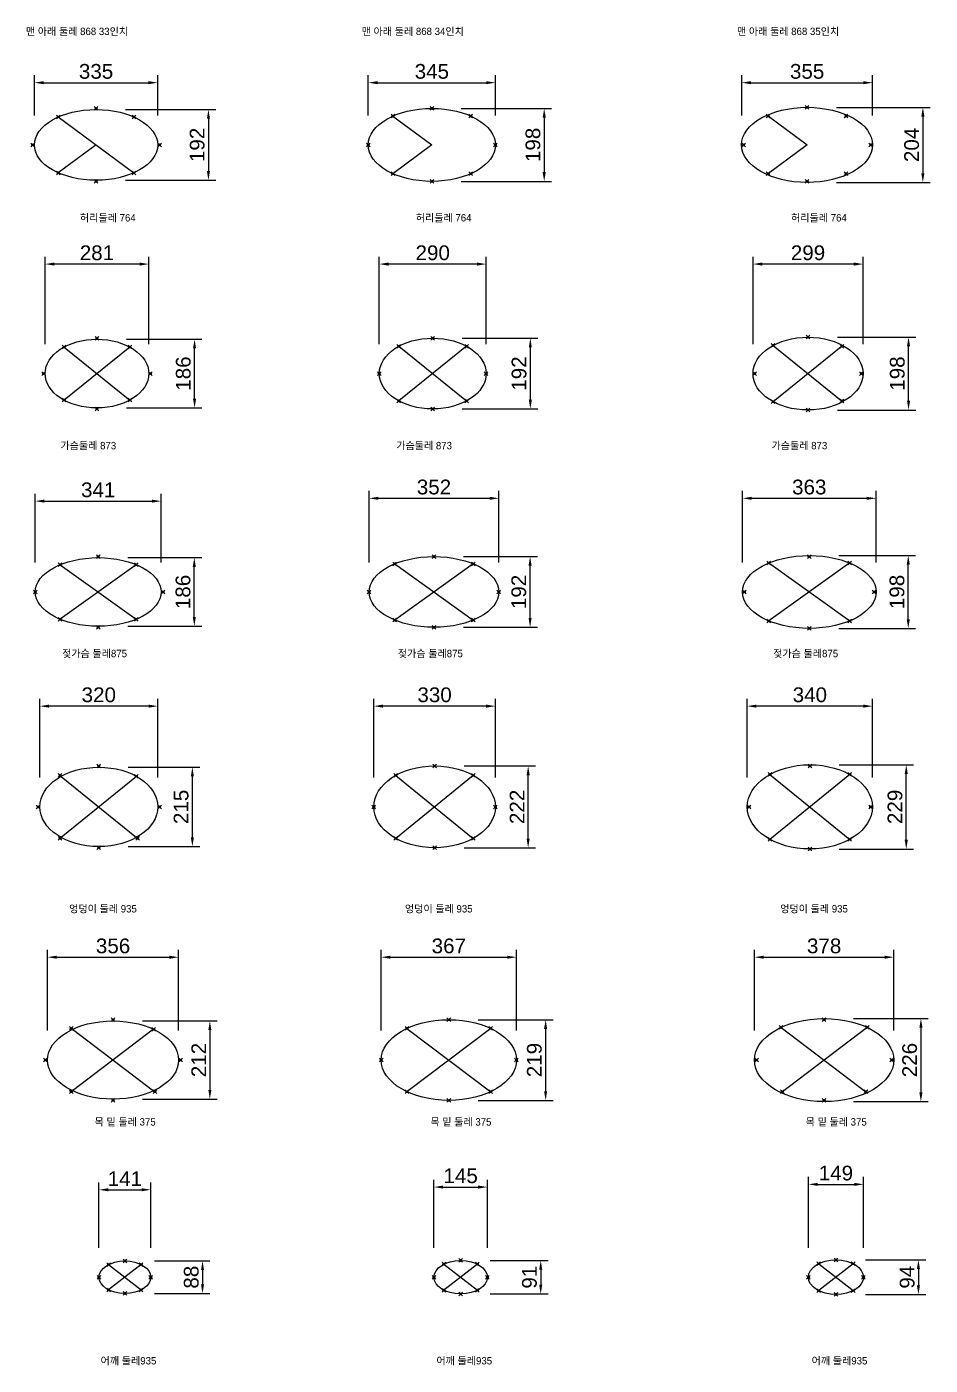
# Model space of a CAD drawing. Header units: millimetres. Extents: x -281 to 18273, y 674 to 20387.
# Drawn here: x 747 to 3200, y 10551 to 14185 of the extents above; entities that cross this region are included whole.
import ezdxf

# ---------------------------------------------------------------- set-up
doc = ezdxf.new("R2010")
doc.units = ezdxf.units.MM
doc.header["$PDMODE"] = 35
doc.header["$PDSIZE"] = 5
doc.styles.get("Standard").update_dxf_attribs({"font": 'arial.ttf'})
doc.dimstyles.new('이연주', dxfattribs={"dimscale": 10, "dimtxt": 4, "dimasz": 2.5, "dimexe": 2, "dimexo": 8, "dimgap": 1, "dimtad": 1, "dimdec": 0, "dimtxsty": 'Standard', "dimcen": 0, "dimclrd": 1, "dimclre": 1, "dimclrt": 2, "dimadec": 0, "dimazin": 0, "dimtfac": 1, "dimtdec": 0, "dimtmove": 0, "dimatfit": 3, "dimfxl": 1, "dimarcsym": 0})

# ---------------------------------------------------------------- blocks, each defined once
blk = doc.blocks.new('*D97')
at = {"color": 1, "lineweight": -2, "transparency": 16777216}
for p, q in [((1929.3, 13339.2), (2134.3, 13339.2)), ((2114.3, 13172.2), (2114.3, 13314.2)), ((1929.3, 13147.2), (2134.3, 13147.2))]:
    blk.add_line(p, q, dxfattribs=at)
at = {"color": 1, "transparency": 16777216}
for points in [[(2110.1, 13314.2), (2118.4, 13314.2), (2114.3, 13339.2)], [(2110.1, 13172.2), (2118.4, 13172.2), (2114.3, 13147.2)]]:
    blk.add_solid(points, dxfattribs=at)
at = {"layer": 'Defpoints', "color": 0, "transparency": 16777216}
for p in [(1849.3, 13339.2), (2114.3, 13339.2), (1849.3, 13147.2)]:
    blk.add_point(p, dxfattribs=at)
at = {"color": 2, "transparency": 16777216, "insert": (2083.8, 13243.2), "char_height": 40, "attachment_point": 5, "rotation": 90}
blk.add_mtext('192', dxfattribs=at)
blk = doc.blocks.new('*D98')
at = {"color": 1, "lineweight": -2, "transparency": 16777216}
for p, q in [((1704.3, 13323.2), (1704.3, 13560.4)), ((1994.3, 13323.2), (1994.3, 13560.4)), ((1969.3, 13540.4), (1729.3, 13540.4))]:
    blk.add_line(p, q, dxfattribs=at)
at = {"color": 1, "transparency": 16777216}
for points in [[(1729.3, 13544.6), (1729.3, 13536.2), (1704.3, 13540.4)], [(1969.3, 13544.6), (1969.3, 13536.2), (1994.3, 13540.4)]]:
    blk.add_solid(points, dxfattribs=at)
at = {"layer": 'Defpoints', "color": 0, "transparency": 16777216}
for p in [(1704.3, 13540.4), (1704.3, 13243.2), (1994.3, 13243.2)]:
    blk.add_point(p, dxfattribs=at)
at = {"color": 2, "transparency": 16777216, "insert": (1849.3, 13570.8), "char_height": 40, "attachment_point": 5}
blk.add_mtext('290', dxfattribs=at)
blk = doc.blocks.new('*D99')
at = {"color": 1, "lineweight": -2, "transparency": 16777216}
for p, q in [((1932.7, 12746.4), (2133.6, 12746.4)), ((2113.6, 12579.4), (2113.6, 12721.4)), ((1932.7, 12554.4), (2133.6, 12554.4))]:
    blk.add_line(p, q, dxfattribs=at)
at = {"color": 1, "transparency": 16777216}
for points in [[(2109.4, 12721.4), (2117.7, 12721.4), (2113.6, 12746.4)], [(2109.4, 12579.4), (2117.7, 12579.4), (2113.6, 12554.4)]]:
    blk.add_solid(points, dxfattribs=at)
at = {"layer": 'Defpoints', "color": 0, "transparency": 16777216}
for p in [(1852.7, 12746.4), (2113.6, 12746.4), (1852.7, 12554.4)]:
    blk.add_point(p, dxfattribs=at)
at = {"color": 2, "transparency": 16777216, "insert": (2083.1, 12650.4), "char_height": 40, "attachment_point": 5, "rotation": 90}
blk.add_mtext('192', dxfattribs=at)
blk = doc.blocks.new('*D100')
at = {"color": 1, "lineweight": -2, "transparency": 16777216}
for p, q in [((1676.7, 12730.4), (1676.7, 12924.6)), ((1701.7, 12904.6), (2003.7, 12904.6)), ((2028.7, 12730.4), (2028.7, 12924.6))]:
    blk.add_line(p, q, dxfattribs=at)
at = {"color": 1, "transparency": 16777216}
for points in [[(1701.7, 12908.7), (1701.7, 12900.4), (1676.7, 12904.6)], [(2003.7, 12908.7), (2003.7, 12900.4), (2028.7, 12904.6)]]:
    blk.add_solid(points, dxfattribs=at)
at = {"layer": 'Defpoints', "color": 0, "transparency": 16777216}
for p in [(2028.7, 12904.6), (1676.7, 12650.4), (2028.7, 12650.4)]:
    blk.add_point(p, dxfattribs=at)
at = {"color": 2, "transparency": 16777216, "insert": (1852.7, 12935), "char_height": 40, "attachment_point": 5}
blk.add_mtext('352', dxfattribs=at)
blk = doc.blocks.new('*D101')
at = {"color": 1, "lineweight": -2, "transparency": 16777216}
for p, q in [((1934.3, 12178), (2128.3, 12178)), ((2108.3, 11981), (2108.3, 12153)), ((1934.3, 11956), (2128.3, 11956))]:
    blk.add_line(p, q, dxfattribs=at)
at = {"color": 1, "transparency": 16777216}
for points in [[(2104.2, 12153), (2112.5, 12153), (2108.3, 12178)], [(2104.2, 11981), (2112.5, 11981), (2108.3, 11956)]]:
    blk.add_solid(points, dxfattribs=at)
at = {"layer": 'Defpoints', "color": 0, "transparency": 16777216}
for p in [(1854.3, 12178), (2108.3, 12178), (1854.3, 11956)]:
    blk.add_point(p, dxfattribs=at)
at = {"color": 2, "transparency": 16777216, "insert": (2078.3, 12067), "char_height": 40, "attachment_point": 5, "rotation": 90}
blk.add_mtext('222', dxfattribs=at)
blk = doc.blocks.new('*D102')
at = {"color": 1, "lineweight": -2, "transparency": 16777216}
for p, q in [((1689.3, 12147), (1689.3, 12360.5)), ((2019.3, 12147), (2019.3, 12360.5)), ((1994.3, 12340.5), (1714.3, 12340.5))]:
    blk.add_line(p, q, dxfattribs=at)
at = {"color": 1, "transparency": 16777216}
for points in [[(1714.3, 12344.7), (1714.3, 12336.3), (1689.3, 12340.5)], [(1994.3, 12344.7), (1994.3, 12336.3), (2019.3, 12340.5)]]:
    blk.add_solid(points, dxfattribs=at)
at = {"layer": 'Defpoints', "color": 0, "transparency": 16777216}
for p in [(1689.3, 12340.5), (1689.3, 12067), (2019.3, 12067)]:
    blk.add_point(p, dxfattribs=at)
at = {"color": 2, "transparency": 16777216, "insert": (1854.3, 12371), "char_height": 40, "attachment_point": 5}
blk.add_mtext('330', dxfattribs=at)
blk = doc.blocks.new('*D103')
at = {"color": 1, "lineweight": -2, "transparency": 16777216}
for p, q in [((1709.5, 11459.8), (1709.5, 11679)), ((2076.5, 11459.8), (2076.5, 11679)), ((1734.5, 11659), (2051.5, 11659))]:
    blk.add_line(p, q, dxfattribs=at)
at = {"color": 1, "transparency": 16777216}
for points in [[(1734.5, 11663.1), (1734.5, 11654.8), (1709.5, 11659)], [(2051.5, 11663.1), (2051.5, 11654.8), (2076.5, 11659)]]:
    blk.add_solid(points, dxfattribs=at)
at = {"layer": 'Defpoints', "color": 0, "transparency": 16777216}
for p in [(2076.5, 11659), (1709.5, 11379.8), (2076.5, 11379.8)]:
    blk.add_point(p, dxfattribs=at)
at = {"color": 2, "transparency": 16777216, "insert": (1893, 11689.4), "char_height": 40, "attachment_point": 5}
blk.add_mtext('367', dxfattribs=at)
blk = doc.blocks.new('*D104')
at = {"color": 1, "lineweight": -2, "transparency": 16777216}
for p, q in [((1973, 11489.3), (2175.8, 11489.3)), ((2155.8, 11464.3), (2155.8, 11295.3)), ((1973, 11270.3), (2175.8, 11270.3))]:
    blk.add_line(p, q, dxfattribs=at)
at = {"color": 1, "transparency": 16777216}
for points in [[(2151.6, 11464.3), (2159.9, 11464.3), (2155.8, 11489.3)], [(2151.6, 11295.3), (2159.9, 11295.3), (2155.8, 11270.3)]]:
    blk.add_solid(points, dxfattribs=at)
at = {"layer": 'Defpoints', "color": 0, "transparency": 16777216}
for p in [(1893, 11489.3), (1893, 11270.3), (2155.8, 11270.3)]:
    blk.add_point(p, dxfattribs=at)
at = {"color": 2, "transparency": 16777216, "insert": (2125.3, 11379.8), "char_height": 40, "attachment_point": 5, "rotation": 90}
blk.add_mtext('219', dxfattribs=at)
blk = doc.blocks.new('*D105')
at = {"color": 1, "lineweight": -2, "transparency": 16777216}
for p, q in [((1852.6, 10870.4), (1852.6, 11055)), ((1997.6, 10870.4), (1997.6, 11055)), ((1877.6, 11035), (1972.6, 11035))]:
    blk.add_line(p, q, dxfattribs=at)
at = {"color": 1, "transparency": 16777216}
for points in [[(1877.6, 11039.2), (1877.6, 11030.9), (1852.6, 11035)], [(1972.6, 11039.2), (1972.6, 11030.9), (1997.6, 11035)]]:
    blk.add_solid(points, dxfattribs=at)
at = {"layer": 'Defpoints', "color": 0, "transparency": 16777216}
for p in [(1997.6, 11035), (1852.6, 10790.4), (1997.6, 10790.4)]:
    blk.add_point(p, dxfattribs=at)
at = {"color": 2, "transparency": 16777216, "insert": (1925.1, 11065.5), "char_height": 40, "attachment_point": 5}
blk.add_mtext('145', dxfattribs=at)
blk = doc.blocks.new('*D106')
at = {"color": 1, "lineweight": -2, "transparency": 16777216}
for p, q in [((2005.1, 10835.9), (2162.5, 10835.9)), ((2142.5, 10810.9), (2142.5, 10769.9)), ((2005.1, 10744.9), (2162.5, 10744.9))]:
    blk.add_line(p, q, dxfattribs=at)
at = {"color": 1, "transparency": 16777216}
for points in [[(2138.3, 10810.9), (2146.6, 10810.9), (2142.5, 10835.9)], [(2138.3, 10769.9), (2146.6, 10769.9), (2142.5, 10744.9)]]:
    blk.add_solid(points, dxfattribs=at)
at = {"layer": 'Defpoints', "color": 0, "transparency": 16777216}
for p in [(1925.1, 10835.9), (1925.1, 10744.9), (2142.5, 10744.9)]:
    blk.add_point(p, dxfattribs=at)
at = {"color": 2, "transparency": 16777216, "insert": (2112, 10790.4), "char_height": 40, "attachment_point": 5, "rotation": 90}
blk.add_mtext('91', dxfattribs=at)
blk = doc.blocks.new('*D109')
at = {"color": 1, "lineweight": -2, "transparency": 16777216}
for p, q in [((1674.4, 13943.9), (1674.4, 14052.8)), ((1699.4, 14032.8), (1994.4, 14032.8)), ((2019.4, 13943.9), (2019.4, 14052.8))]:
    blk.add_line(p, q, dxfattribs=at)
at = {"color": 1, "transparency": 16777216}
for points in [[(1699.4, 14036.9), (1699.4, 14028.6), (1674.4, 14032.8)], [(1994.4, 14036.9), (1994.4, 14028.6), (2019.4, 14032.8)]]:
    blk.add_solid(points, dxfattribs=at)
at = {"layer": 'Defpoints', "color": 0, "transparency": 16777216}
for p in [(2019.4, 14032.8), (1674.4, 13863.9), (2019.4, 13863.9)]:
    blk.add_point(p, dxfattribs=at)
at = {"color": 2, "transparency": 16777216, "insert": (1846.9, 14063.2), "char_height": 40, "attachment_point": 5}
blk.add_mtext('345', dxfattribs=at)
blk = doc.blocks.new('*D110')
at = {"color": 1, "lineweight": -2, "transparency": 16777216}
for p, q in [((1926.9, 13962.9), (2171.9, 13962.9)), ((2151.9, 13937.9), (2151.9, 13789.9)), ((1926.9, 13764.9), (2171.9, 13764.9))]:
    blk.add_line(p, q, dxfattribs=at)
at = {"color": 1, "transparency": 16777216}
for points in [[(2147.7, 13937.9), (2156.1, 13937.9), (2151.9, 13962.9)], [(2147.7, 13789.9), (2156.1, 13789.9), (2151.9, 13764.9)]]:
    blk.add_solid(points, dxfattribs=at)
at = {"layer": 'Defpoints', "color": 0, "transparency": 16777216}
for p in [(1846.9, 13962.9), (1846.9, 13764.9), (2151.9, 13764.9)]:
    blk.add_point(p, dxfattribs=at)
at = {"color": 2, "transparency": 16777216, "insert": (2121.5, 13863.9), "char_height": 40, "attachment_point": 5, "rotation": 90}
blk.add_mtext('198', dxfattribs=at)
blk = doc.blocks.new('*D111')
at = {"color": 1, "lineweight": -2, "transparency": 16777216}
for p, q in [((2948, 13342.1), (3160.9, 13342.1)), ((3140.9, 13169.3), (3140.9, 13317.1)), ((2948, 13144.3), (3160.9, 13144.3))]:
    blk.add_line(p, q, dxfattribs=at)
at = {"color": 1, "transparency": 16777216}
for points in [[(3136.8, 13317.1), (3145.1, 13317.1), (3140.9, 13342.1)], [(3136.8, 13169.3), (3145.1, 13169.3), (3140.9, 13144.3)]]:
    blk.add_solid(points, dxfattribs=at)
at = {"layer": 'Defpoints', "color": 0, "transparency": 16777216}
for p in [(2868, 13342.1), (3140.9, 13342.1), (2868, 13144.3)]:
    blk.add_point(p, dxfattribs=at)
at = {"color": 2, "transparency": 16777216, "insert": (3110.5, 13243.2), "char_height": 40, "attachment_point": 5, "rotation": 90}
blk.add_mtext('198', dxfattribs=at)
blk = doc.blocks.new('*D112')
at = {"color": 1, "lineweight": -2, "transparency": 16777216}
for p, q in [((2718.7, 13323.2), (2718.7, 13560.4)), ((3017.4, 13323.2), (3017.4, 13560.4)), ((2992.4, 13540.4), (2743.7, 13540.4))]:
    blk.add_line(p, q, dxfattribs=at)
at = {"color": 1, "transparency": 16777216}
for points in [[(2743.7, 13544.6), (2743.7, 13536.2), (2718.7, 13540.4)], [(2992.4, 13544.6), (2992.4, 13536.2), (3017.4, 13540.4)]]:
    blk.add_solid(points, dxfattribs=at)
at = {"layer": 'Defpoints', "color": 0, "transparency": 16777216}
for p in [(2718.7, 13540.4), (2718.7, 13243.2), (3017.4, 13243.2)]:
    blk.add_point(p, dxfattribs=at)
at = {"color": 2, "transparency": 16777216, "insert": (2868, 13570.8), "char_height": 40, "attachment_point": 5}
blk.add_mtext('299', dxfattribs=at)
blk = doc.blocks.new('*D113')
at = {"color": 1, "lineweight": -2, "transparency": 16777216}
for p, q in [((2951.4, 12749.2), (3160.1, 12749.2)), ((3140.1, 12576.5), (3140.1, 12724.2)), ((2951.4, 12551.5), (3160.1, 12551.5))]:
    blk.add_line(p, q, dxfattribs=at)
at = {"color": 1, "transparency": 16777216}
for points in [[(3136, 12724.2), (3144.3, 12724.2), (3140.1, 12749.2)], [(3136, 12576.5), (3144.3, 12576.5), (3140.1, 12551.5)]]:
    blk.add_solid(points, dxfattribs=at)
at = {"layer": 'Defpoints', "color": 0, "transparency": 16777216}
for p in [(2871.4, 12749.2), (3140.1, 12749.2), (2871.4, 12551.5)]:
    blk.add_point(p, dxfattribs=at)
at = {"color": 2, "transparency": 16777216, "insert": (3109.7, 12650.4), "char_height": 40, "attachment_point": 5, "rotation": 90}
blk.add_mtext('198', dxfattribs=at)
blk = doc.blocks.new('*D114')
at = {"color": 1, "lineweight": -2, "transparency": 16777216}
for p, q in [((2690.1, 12730.4), (2690.1, 12924.6)), ((2715.1, 12904.6), (3027.7, 12904.6)), ((3052.7, 12730.4), (3052.7, 12924.6))]:
    blk.add_line(p, q, dxfattribs=at)
at = {"color": 1, "transparency": 16777216}
for points in [[(2715.1, 12908.7), (2715.1, 12900.4), (2690.1, 12904.6)], [(3027.7, 12908.7), (3027.7, 12900.4), (3052.7, 12904.6)]]:
    blk.add_solid(points, dxfattribs=at)
at = {"layer": 'Defpoints', "color": 0, "transparency": 16777216}
for p in [(3052.7, 12904.6), (2690.1, 12650.4), (3052.7, 12650.4)]:
    blk.add_point(p, dxfattribs=at)
at = {"color": 2, "transparency": 16777216, "insert": (2871.4, 12935), "char_height": 40, "attachment_point": 5}
blk.add_mtext('363', dxfattribs=at)
blk = doc.blocks.new('*D115')
at = {"color": 1, "lineweight": -2, "transparency": 16777216}
for p, q in [((2953, 12181.3), (3154.7, 12181.3)), ((3134.7, 11977.6), (3134.7, 12156.3)), ((2953, 11952.6), (3154.7, 11952.6))]:
    blk.add_line(p, q, dxfattribs=at)
at = {"color": 1, "transparency": 16777216}
for points in [[(3130.5, 12156.3), (3138.9, 12156.3), (3134.7, 12181.3)], [(3130.5, 11977.6), (3138.9, 11977.6), (3134.7, 11952.6)]]:
    blk.add_solid(points, dxfattribs=at)
at = {"layer": 'Defpoints', "color": 0, "transparency": 16777216}
for p in [(2873, 12181.3), (3134.7, 12181.3), (2873, 11952.6)]:
    blk.add_point(p, dxfattribs=at)
at = {"color": 2, "transparency": 16777216, "insert": (3104.3, 12067), "char_height": 40, "attachment_point": 5, "rotation": 90}
blk.add_mtext('229', dxfattribs=at)
blk = doc.blocks.new('*D116')
at = {"color": 1, "lineweight": -2, "transparency": 16777216}
for p, q in [((2703.1, 12147), (2703.1, 12360.5)), ((3043, 12147), (3043, 12360.5)), ((3018, 12340.5), (2728.1, 12340.5))]:
    blk.add_line(p, q, dxfattribs=at)
at = {"color": 1, "transparency": 16777216}
for points in [[(2728.1, 12344.7), (2728.1, 12336.3), (2703.1, 12340.5)], [(3018, 12344.7), (3018, 12336.3), (3043, 12340.5)]]:
    blk.add_solid(points, dxfattribs=at)
at = {"layer": 'Defpoints', "color": 0, "transparency": 16777216}
for p in [(2703.1, 12340.5), (2703.1, 12067), (3043, 12067)]:
    blk.add_point(p, dxfattribs=at)
at = {"color": 2, "transparency": 16777216, "insert": (2873, 12371), "char_height": 40, "attachment_point": 5}
blk.add_mtext('340', dxfattribs=at)
blk = doc.blocks.new('*D117')
at = {"color": 1, "lineweight": -2, "transparency": 16777216}
for p, q in [((2722.8, 11459.8), (2722.8, 11679)), ((3100.8, 11459.8), (3100.8, 11679)), ((2747.8, 11659), (3075.8, 11659))]:
    blk.add_line(p, q, dxfattribs=at)
at = {"color": 1, "transparency": 16777216}
for points in [[(2747.8, 11663.1), (2747.8, 11654.8), (2722.8, 11659)], [(3075.8, 11663.1), (3075.8, 11654.8), (3100.8, 11659)]]:
    blk.add_solid(points, dxfattribs=at)
at = {"layer": 'Defpoints', "color": 0, "transparency": 16777216}
for p in [(3100.8, 11659), (2722.8, 11379.8), (3100.8, 11379.8)]:
    blk.add_point(p, dxfattribs=at)
at = {"color": 2, "transparency": 16777216, "insert": (2911.8, 11689.4), "char_height": 40, "attachment_point": 5}
blk.add_mtext('378', dxfattribs=at)
blk = doc.blocks.new('*D118')
at = {"color": 1, "lineweight": -2, "transparency": 16777216}
for p, q in [((2991.8, 11492.6), (3194.5, 11492.6)), ((3174.5, 11467.6), (3174.5, 11292)), ((2991.8, 11267), (3194.5, 11267))]:
    blk.add_line(p, q, dxfattribs=at)
at = {"color": 1, "transparency": 16777216}
for points in [[(3170.3, 11467.6), (3178.7, 11467.6), (3174.5, 11492.6)], [(3170.3, 11292), (3178.7, 11292), (3174.5, 11267)]]:
    blk.add_solid(points, dxfattribs=at)
at = {"layer": 'Defpoints', "color": 0, "transparency": 16777216}
for p in [(2911.8, 11492.6), (2911.8, 11267), (3174.5, 11267)]:
    blk.add_point(p, dxfattribs=at)
at = {"color": 2, "transparency": 16777216, "insert": (3144.1, 11379.8), "char_height": 40, "attachment_point": 5, "rotation": 90}
blk.add_mtext('226', dxfattribs=at)
blk = doc.blocks.new('*D119')
at = {"color": 1, "lineweight": -2, "transparency": 16777216}
for p, q in [((2869.2, 10870.4), (2869.2, 11062.4)), ((3018.5, 10870.4), (3018.5, 11062.4)), ((2894.2, 11042.4), (2993.5, 11042.4))]:
    blk.add_line(p, q, dxfattribs=at)
at = {"color": 1, "transparency": 16777216}
for points in [[(2894.2, 11046.5), (2894.2, 11038.2), (2869.2, 11042.4)], [(2993.5, 11046.5), (2993.5, 11038.2), (3018.5, 11042.4)]]:
    blk.add_solid(points, dxfattribs=at)
at = {"layer": 'Defpoints', "color": 0, "transparency": 16777216}
for p in [(3018.5, 11042.4), (2869.2, 10790.4), (3018.5, 10790.4)]:
    blk.add_point(p, dxfattribs=at)
at = {"color": 2, "transparency": 16777216, "insert": (2943.8, 11072.8), "char_height": 40, "attachment_point": 5}
blk.add_mtext('149', dxfattribs=at)
blk = doc.blocks.new('*D120')
at = {"color": 1, "lineweight": -2, "transparency": 16777216}
for p, q in [((3023.8, 10837.3), (3187.7, 10837.3)), ((3167.7, 10812.3), (3167.7, 10768.6)), ((3023.8, 10743.6), (3187.7, 10743.6))]:
    blk.add_line(p, q, dxfattribs=at)
at = {"color": 1, "transparency": 16777216}
for points in [[(3163.6, 10812.3), (3171.9, 10812.3), (3167.7, 10837.3)], [(3163.6, 10768.6), (3171.9, 10768.6), (3167.7, 10743.6)]]:
    blk.add_solid(points, dxfattribs=at)
at = {"layer": 'Defpoints', "color": 0, "transparency": 16777216}
for p in [(2943.8, 10837.3), (2943.8, 10743.6), (3167.7, 10743.6)]:
    blk.add_point(p, dxfattribs=at)
at = {"color": 2, "transparency": 16777216, "insert": (3137.3, 10790.4), "char_height": 40, "attachment_point": 5, "rotation": 90}
blk.add_mtext('94', dxfattribs=at)
blk = doc.blocks.new('*D123')
at = {"color": 1, "lineweight": -2, "transparency": 16777216}
for p, q in [((2688, 13943.9), (2688, 14052.8)), ((2713, 14032.8), (3018.3, 14032.8)), ((3043.3, 13943.9), (3043.3, 14052.8))]:
    blk.add_line(p, q, dxfattribs=at)
at = {"color": 1, "transparency": 16777216}
for points in [[(2713, 14036.9), (2713, 14028.6), (2688, 14032.8)], [(3018.3, 14036.9), (3018.3, 14028.6), (3043.3, 14032.8)]]:
    blk.add_solid(points, dxfattribs=at)
at = {"layer": 'Defpoints', "color": 0, "transparency": 16777216}
for p in [(3043.3, 14032.8), (2688, 13863.9), (3043.3, 13863.9)]:
    blk.add_point(p, dxfattribs=at)
at = {"color": 2, "transparency": 16777216, "insert": (2865.6, 14063.2), "char_height": 40, "attachment_point": 5}
blk.add_mtext('355', dxfattribs=at)
blk = doc.blocks.new('*D124')
at = {"color": 1, "lineweight": -2, "transparency": 16777216}
for p, q in [((2945.6, 13965.8), (3199.8, 13965.8)), ((3179.8, 13940.8), (3179.8, 13786.9)), ((2945.6, 13761.9), (3199.8, 13761.9))]:
    blk.add_line(p, q, dxfattribs=at)
at = {"color": 1, "transparency": 16777216}
for points in [[(3175.6, 13940.8), (3184, 13940.8), (3179.8, 13965.8)], [(3175.6, 13786.9), (3184, 13786.9), (3179.8, 13761.9)]]:
    blk.add_solid(points, dxfattribs=at)
at = {"layer": 'Defpoints', "color": 0, "transparency": 16777216}
for p in [(2865.6, 13965.8), (2865.6, 13761.9), (3179.8, 13761.9)]:
    blk.add_point(p, dxfattribs=at)
at = {"color": 2, "transparency": 16777216, "insert": (3149.4, 13863.9), "char_height": 40, "attachment_point": 5, "rotation": 90}
blk.add_mtext('204', dxfattribs=at)
blk = doc.blocks.new('*D139')
at = {"color": 1, "lineweight": -2, "transparency": 16777216}
for p, q in [((1017.8, 13336.3), (1222.8, 13336.3)), ((1202.8, 13175.1), (1202.8, 13311.3)), ((1017.8, 13150.1), (1222.8, 13150.1))]:
    blk.add_line(p, q, dxfattribs=at)
at = {"color": 1, "transparency": 16777216}
for points in [[(1198.6, 13311.3), (1206.9, 13311.3), (1202.8, 13336.3)], [(1198.6, 13175.1), (1206.9, 13175.1), (1202.8, 13150.1)]]:
    blk.add_solid(points, dxfattribs=at)
at = {"layer": 'Defpoints', "color": 0, "transparency": 16777216}
for p in [(937.8, 13336.3), (1202.8, 13336.3), (937.8, 13150.1)]:
    blk.add_point(p, dxfattribs=at)
at = {"color": 2, "transparency": 16777216, "insert": (1172.3, 13243.2), "char_height": 40, "attachment_point": 5, "rotation": 90}
blk.add_mtext('186', dxfattribs=at)
blk = doc.blocks.new('*D140')
at = {"color": 1, "lineweight": -2, "transparency": 16777216}
for p, q in [((797.2, 13323.2), (797.2, 13560.4)), ((1078.5, 13323.2), (1078.5, 13560.4)), ((1053.5, 13540.4), (822.2, 13540.4))]:
    blk.add_line(p, q, dxfattribs=at)
at = {"color": 1, "transparency": 16777216}
for points in [[(822.2, 13544.6), (822.2, 13536.2), (797.2, 13540.4)], [(1053.5, 13544.6), (1053.5, 13536.2), (1078.5, 13540.4)]]:
    blk.add_solid(points, dxfattribs=at)
at = {"layer": 'Defpoints', "color": 0, "transparency": 16777216}
for p in [(797.2, 13540.4), (797.2, 13243.2), (1078.5, 13243.2)]:
    blk.add_point(p, dxfattribs=at)
at = {"color": 2, "transparency": 16777216, "insert": (937.8, 13570.8), "char_height": 40, "attachment_point": 5}
blk.add_mtext('281', dxfattribs=at)
blk = doc.blocks.new('*D141')
at = {"color": 1, "lineweight": -2, "transparency": 16777216}
for p, q in [((1021.2, 12743.5), (1222.1, 12743.5)), ((1202.1, 12582.2), (1202.1, 12718.5)), ((1021.2, 12557.2), (1222.1, 12557.2))]:
    blk.add_line(p, q, dxfattribs=at)
at = {"color": 1, "transparency": 16777216}
for points in [[(1197.9, 12718.5), (1206.2, 12718.5), (1202.1, 12743.5)], [(1197.9, 12582.2), (1206.2, 12582.2), (1202.1, 12557.2)]]:
    blk.add_solid(points, dxfattribs=at)
at = {"layer": 'Defpoints', "color": 0, "transparency": 16777216}
for p in [(941.2, 12743.5), (1202.1, 12743.5), (941.2, 12557.2)]:
    blk.add_point(p, dxfattribs=at)
at = {"color": 2, "transparency": 16777216, "insert": (1171.6, 12650.4), "char_height": 40, "attachment_point": 5, "rotation": 90}
blk.add_mtext('186', dxfattribs=at)
blk = doc.blocks.new('*D142')
at = {"color": 1, "lineweight": -2, "transparency": 16777216}
for p, q in [((770.4, 12730.4), (770.4, 12916.9)), ((1111.9, 12730.4), (1111.9, 12916.9)), ((795.4, 12896.9), (1086.9, 12896.9))]:
    blk.add_line(p, q, dxfattribs=at)
at = {"color": 1, "transparency": 16777216}
for points in [[(795.4, 12901.1), (795.4, 12892.8), (770.4, 12896.9)], [(1086.9, 12901.1), (1086.9, 12892.8), (1111.9, 12896.9)]]:
    blk.add_solid(points, dxfattribs=at)
at = {"layer": 'Defpoints', "color": 0, "transparency": 16777216}
for p in [(1111.9, 12896.9), (770.4, 12650.4), (1111.9, 12650.4)]:
    blk.add_point(p, dxfattribs=at)
at = {"color": 2, "transparency": 16777216, "insert": (941.2, 12927.4), "char_height": 40, "attachment_point": 5}
blk.add_mtext('341', dxfattribs=at)
blk = doc.blocks.new('*D143')
at = {"color": 1, "lineweight": -2, "transparency": 16777216}
for p, q in [((1022.8, 12174.6), (1216.8, 12174.6)), ((1196.8, 11984.3), (1196.8, 12149.6)), ((1022.8, 11959.3), (1216.8, 11959.3))]:
    blk.add_line(p, q, dxfattribs=at)
at = {"color": 1, "transparency": 16777216}
for points in [[(1192.7, 12149.6), (1201, 12149.6), (1196.8, 12174.6)], [(1192.7, 11984.3), (1201, 11984.3), (1196.8, 11959.3)]]:
    blk.add_solid(points, dxfattribs=at)
at = {"layer": 'Defpoints', "color": 0, "transparency": 16777216}
for p in [(942.8, 12174.6), (1196.8, 12174.6), (942.8, 11959.3)]:
    blk.add_point(p, dxfattribs=at)
at = {"color": 2, "transparency": 16777216, "insert": (1166.4, 12067), "char_height": 40, "attachment_point": 5, "rotation": 90}
blk.add_mtext('215', dxfattribs=at)
blk = doc.blocks.new('*D144')
at = {"color": 1, "lineweight": -2, "transparency": 16777216}
for p, q in [((782.7, 12147), (782.7, 12360.5)), ((1102.8, 12147), (1102.8, 12360.5)), ((1077.8, 12340.5), (807.7, 12340.5))]:
    blk.add_line(p, q, dxfattribs=at)
at = {"color": 1, "transparency": 16777216}
for points in [[(807.7, 12344.7), (807.7, 12336.3), (782.7, 12340.5)], [(1077.8, 12344.7), (1077.8, 12336.3), (1102.8, 12340.5)]]:
    blk.add_solid(points, dxfattribs=at)
at = {"layer": 'Defpoints', "color": 0, "transparency": 16777216}
for p in [(782.7, 12340.5), (782.7, 12067), (1102.8, 12067)]:
    blk.add_point(p, dxfattribs=at)
at = {"color": 2, "transparency": 16777216, "insert": (942.8, 12371), "char_height": 40, "attachment_point": 5}
blk.add_mtext('320', dxfattribs=at)
blk = doc.blocks.new('*D145')
at = {"color": 1, "lineweight": -2, "transparency": 16777216}
for p, q in [((803.5, 11459.8), (803.5, 11679)), ((1159.5, 11459.8), (1159.5, 11679)), ((828.5, 11659), (1134.5, 11659))]:
    blk.add_line(p, q, dxfattribs=at)
at = {"color": 1, "transparency": 16777216}
for points in [[(828.5, 11663.1), (828.5, 11654.8), (803.5, 11659)], [(1134.5, 11663.1), (1134.5, 11654.8), (1159.5, 11659)]]:
    blk.add_solid(points, dxfattribs=at)
at = {"layer": 'Defpoints', "color": 0, "transparency": 16777216}
for p in [(1159.5, 11659), (803.5, 11379.8), (1159.5, 11379.8)]:
    blk.add_point(p, dxfattribs=at)
at = {"color": 2, "transparency": 16777216, "insert": (981.5, 11689.4), "char_height": 40, "attachment_point": 5}
blk.add_mtext('356', dxfattribs=at)
blk = doc.blocks.new('*D146')
at = {"color": 1, "lineweight": -2, "transparency": 16777216}
for p, q in [((1061.5, 11486), (1264.3, 11486)), ((1244.3, 11461), (1244.3, 11298.6)), ((1061.5, 11273.6), (1264.3, 11273.6))]:
    blk.add_line(p, q, dxfattribs=at)
at = {"color": 1, "transparency": 16777216}
for points in [[(1240.1, 11461), (1248.4, 11461), (1244.3, 11486)], [(1240.1, 11298.6), (1248.4, 11298.6), (1244.3, 11273.6)]]:
    blk.add_solid(points, dxfattribs=at)
at = {"layer": 'Defpoints', "color": 0, "transparency": 16777216}
for p in [(981.5, 11486), (981.5, 11273.6), (1244.3, 11273.6)]:
    blk.add_point(p, dxfattribs=at)
at = {"color": 2, "transparency": 16777216, "insert": (1214.2, 11379.8), "char_height": 40, "attachment_point": 5, "rotation": 90}
blk.add_mtext('212', dxfattribs=at)
blk = doc.blocks.new('*D147')
at = {"color": 1, "lineweight": -2, "transparency": 16777216}
for p, q in [((943.3, 10870.4), (943.3, 11047.7)), ((1083.9, 10870.4), (1083.9, 11047.7)), ((968.3, 11027.7), (1058.9, 11027.7))]:
    blk.add_line(p, q, dxfattribs=at)
at = {"color": 1, "transparency": 16777216}
for points in [[(968.3, 11031.9), (968.3, 11023.5), (943.3, 11027.7)], [(1058.9, 11031.9), (1058.9, 11023.5), (1083.9, 11027.7)]]:
    blk.add_solid(points, dxfattribs=at)
at = {"layer": 'Defpoints', "color": 0, "transparency": 16777216}
for p in [(1083.9, 11027.7), (943.3, 10790.4), (1083.9, 10790.4)]:
    blk.add_point(p, dxfattribs=at)
at = {"color": 2, "transparency": 16777216, "insert": (1013.6, 11057.8), "char_height": 40, "attachment_point": 5}
blk.add_mtext('141', dxfattribs=at)
blk = doc.blocks.new('*D148')
at = {"color": 1, "lineweight": -2, "transparency": 16777216}
for p, q in [((1093.6, 10834.6), (1244.4, 10834.6)), ((1224.4, 10809.6), (1224.4, 10771.3)), ((1093.6, 10746.3), (1244.4, 10746.3))]:
    blk.add_line(p, q, dxfattribs=at)
at = {"color": 1, "transparency": 16777216}
for points in [[(1220.3, 10809.6), (1228.6, 10809.6), (1224.4, 10834.6)], [(1220.3, 10771.3), (1228.6, 10771.3), (1224.4, 10746.3)]]:
    blk.add_solid(points, dxfattribs=at)
at = {"layer": 'Defpoints', "color": 0, "transparency": 16777216}
for p in [(1013.6, 10834.6), (1013.6, 10746.3), (1224.4, 10746.3)]:
    blk.add_point(p, dxfattribs=at)
at = {"color": 2, "transparency": 16777216, "insert": (1194, 10790.4), "char_height": 40, "attachment_point": 5, "rotation": 90}
blk.add_mtext('88', dxfattribs=at)
blk = doc.blocks.new('*D151')
at = {"color": 1, "lineweight": -2, "transparency": 16777216}
for p, q in [((768.1, 13943.9), (768.1, 14052.8)), ((793.1, 14032.8), (1077.7, 14032.8)), ((1102.7, 13943.9), (1102.7, 14052.8))]:
    blk.add_line(p, q, dxfattribs=at)
at = {"color": 1, "transparency": 16777216}
for points in [[(793.1, 14036.9), (793.1, 14028.6), (768.1, 14032.8)], [(1077.7, 14036.9), (1077.7, 14028.6), (1102.7, 14032.8)]]:
    blk.add_solid(points, dxfattribs=at)
at = {"layer": 'Defpoints', "color": 0, "transparency": 16777216}
for p in [(1102.7, 14032.8), (768.1, 13863.9), (1102.7, 13863.9)]:
    blk.add_point(p, dxfattribs=at)
at = {"color": 2, "transparency": 16777216, "insert": (935.4, 14063.2), "char_height": 40, "attachment_point": 5}
blk.add_mtext('335', dxfattribs=at)
blk = doc.blocks.new('*D152')
at = {"color": 1, "lineweight": -2, "transparency": 16777216}
for p, q in [((1015.4, 13959.9), (1260.4, 13959.9)), ((1240.4, 13934.9), (1240.4, 13792.8)), ((1015.4, 13767.8), (1260.4, 13767.8))]:
    blk.add_line(p, q, dxfattribs=at)
at = {"color": 1, "transparency": 16777216}
for points in [[(1236.2, 13934.9), (1244.6, 13934.9), (1240.4, 13959.9)], [(1236.2, 13792.8), (1244.6, 13792.8), (1240.4, 13767.8)]]:
    blk.add_solid(points, dxfattribs=at)
at = {"layer": 'Defpoints', "color": 0, "transparency": 16777216}
for p in [(935.4, 13959.9), (935.4, 13767.8), (1240.4, 13767.8)]:
    blk.add_point(p, dxfattribs=at)
at = {"color": 2, "transparency": 16777216, "insert": (1210, 13863.9), "char_height": 40, "attachment_point": 5, "rotation": 90}
blk.add_mtext('192', dxfattribs=at)

msp = doc.modelspace()

# ---------------------------------------------------------------- linework, layer by layer
for p, q in [((832.8, 13939.7), (1038, 13788)), ((1741.1, 13942.1), (1846.9, 13863.9)), ((2756.7, 13944.4), (2865.6, 13863.9)), ((935.4, 13863.9), (832.8, 13788)), ((1846.9, 13863.9), (1741.1, 13785.7)), ((2865.6, 13863.9), (2756.7, 13783.3)), ((1027.2, 13315.1), (848.5, 13171.3)), ((848.5, 13315.1), (1027.2, 13171.3)), ((1941.4, 13317.3), (1757.2, 13169)), ((1757.2, 13317.3), (1941.4, 13169)), ((2962.9, 13319.6), (2773.2, 13166.8)), ((2773.2, 13319.6), (2962.9, 13166.8)), ((1044.6, 12724.4), (837.7, 12576.3)), ((837.7, 12724.4), (1044.6, 12576.3)), ((1959.3, 12726.7), (1746, 12574)), ((1746, 12726.7), (1959.3, 12574)), ((2981.3, 12729), (2761.5, 12571.7)), ((2761.6, 12729), (2981.3, 12571.7)), ((1044.9, 12149.9), (840.7, 11984)), ((840.7, 12149.9), (1044.9, 11984)), ((1959.5, 12152.5), (1749.1, 11981.5)), ((1749.1, 12152.5), (1959.5, 11981.5)), ((2764.6, 12155), (2981.4, 11978.9)), ((2981.4, 12155), (2764.7, 11978.9)), ((1091.7, 11463.2), (871.3, 11296.4)), ((871.3, 11463.2), (1091.7, 11296.4)), ((2006.6, 11465.8), (1779.4, 11293.8)), ((1779.4, 11465.8), (2006.6, 11293.8)), ((3028.8, 11468.4), (2794.8, 11291.2)), ((2794.8, 11468.4), (3028.8, 11291.2)), ((2990.6, 10827), (2897, 10753.9)), ((2897, 10827), (2990.6, 10753.9)), ((1057.7, 10824.8), (969.5, 10756)), ((969.5, 10824.8), (1057.7, 10756)), ((1879.6, 10825.9), (1970.5, 10755)), ((1970.5, 10825.9), (1879.7, 10755))]:
    msp.add_line(p, q)
for centre, major_axis, ratio in [((935.4, 13863.9), (167.3, 0), 0.573913), ((1846.9, 13863.9), (172.5, 0), 0.573913), ((2865.6, 13863.9), (177.7, 0), 0.573913), ((937.8, 13243.2), (-140.7, 0), 0.662069), ((1849.3, 13243.2), (-145, 0), 0.662069), ((2868, 13243.2), (-149.3, 0), 0.662069), ((941.2, 12650.4), (-170.7, 0), 0.545455), ((1852.7, 12650.4), (-176, 0), 0.545455), ((2871.4, 12650.4), (-181.3, 0), 0.545455), ((942.8, 12067), (-160.1, 0), 0.672727), ((1854.3, 12067), (-165, 0), 0.672727), ((2873, 12067), (-169.9, 0), 0.672727), ((981.5, 11379.8), (-178, 0), 0.59673), ((1893, 11379.8), (-183.5, 0), 0.59673), ((2911.8, 11379.8), (-189, 0), 0.59673), ((1013.6, 10790.4), (70.3, 0), 0.627586), ((1925.1, 10790.4), (72.5, 0), 0.627586), ((2943.8, 10790.4), (74.7, 0), 0.627586)]:
    msp.add_ellipse(centre, major_axis=major_axis, ratio=ratio)
for p in [(935.4, 13962.9), (1846.9, 13962.9), (2865.6, 13965.8), (832.8, 13939.7), (1038, 13939.7), (1741.1, 13942), (1952.7, 13942), (2759.8, 13942), (2971.4, 13942), (762.9, 13863.9), (1107.9, 13863.9), (1674.4, 13863.9), (2019.4, 13863.9), (2693.1, 13863.9), (3038.1, 13863.9), (832.8, 13788), (935.4, 13764.9), (1038, 13788), (1741.1, 13785.7), (1846.9, 13764.9), (1952.7, 13785.7), (2759.8, 13785.7), (2865.6, 13764.9), (2971.4, 13785.7), (937.8, 13339.2), (1849.3, 13339.2), (2868, 13342.1), (848.5, 13315.1), (1027.1, 13315.1), (1757.2, 13317.3), (1941.4, 13317.3), (2773.2, 13319.5), (2960.2, 13317.3), (792.8, 13243.2), (1082.8, 13243.2), (1704.3, 13243.2), (1994.3, 13243.2), (2723, 13243.2), (3013, 13243.2), (848.5, 13171.3), (937.8, 13147.2), (1027.1, 13171.3), (1757.2, 13169), (1849.3, 13147.2), (1941.4, 13169), (2773.2, 13166.8), (2960.2, 13169), (2868, 13144.3), (837.7, 12724.4), (941.2, 12746.4), (1044.6, 12724.4), (1746, 12726.7), (1852.7, 12746.4), (1959.3, 12726.7), (2761.5, 12729), (2871.4, 12746.4), (2981.3, 12729), (770.4, 12650.4), (1117.2, 12650.4), (1676.7, 12650.4), (2028.7, 12650.4), (2695.4, 12650.4), (3047.4, 12650.4), (837.7, 12576.3), (1044.6, 12576.3), (1746, 12574), (1959.3, 12574), (2761.5, 12571.7), (2981.3, 12571.7), (941.2, 12554.4), (1852.7, 12554.4), (2871.4, 12551.5), (942.8, 12178), (1854.3, 12178), (2873, 12178), (837.6, 12152.5), (1044.9, 12149.9), (1749.1, 12152.5), (1959.5, 12152.5), (2764.6, 12155), (2981.4, 12155), (777.8, 12067), (1107.8, 12067), (1689.3, 12067), (2019.3, 12067), (2708, 12067), (3038, 12067), (837.6, 11981.5), (942.8, 11956), (1048, 11981.5), (1749.1, 11981.5), (1854.3, 11956), (1959.5, 11981.5), (2764.6, 11978.9), (2873, 11952.6), (2981.4, 11978.9), (981.5, 11489.3), (1893, 11489.3), (2911.8, 11489.3), (867.9, 11465.8), (1091.7, 11463.2), (1779.4, 11465.8), (2006.6, 11465.8), (2794.8, 11468.4), (3028.8, 11468.4), (798, 11379.8), (1165, 11379.8), (1709.5, 11379.8), (2076.5, 11379.8), (2728.3, 11379.8), (3095.3, 11379.8), (867.9, 11293.8), (981.5, 11270.3), (1095.1, 11293.8), (1779.4, 11293.8), (1893, 11270.3), (2006.6, 11293.8), (2798.2, 11293.8), (2911.8, 11270.3), (3025.4, 11293.8), (969.5, 10824.8), (1013.6, 10834.6), (1057.7, 10824.8), (1879.6, 10825.9), (1925.1, 10835.9), (1970.5, 10825.9), (2897, 10827), (2943.8, 10837.3), (2990.6, 10827), (943.3, 10790.4), (1083.9, 10790.4), (1852.6, 10790.4), (1997.6, 10790.4), (2869.2, 10790.4), (3018.5, 10790.4), (969.5, 10756), (1057.7, 10756), (1879.6, 10755), (1970.5, 10755), (2897, 10753.9), (2990.6, 10753.9), (1013.6, 10746.3), (1925.1, 10744.9), (2943.8, 10743.6)]:
    msp.add_point(p)

# ---------------------------------------------------------------- texts
at = {"color": 2, "char_height": 20, "attachment_point": 1}
for s, width, insert in [('{\\fGulim|b0|i0|c129|p50;맨 아래 둘레 868 33인치}', 348.454, (744.8, 14182)), ('{\\fGulim|b0|i0|c129|p50;맨 아래 둘레 868 34인치}', 348.454, (1656.3, 14182)), ('{\\fGulim|b0|i0|c129|p50;맨 아래 둘레 868 35인치}', 348.454, (2675.1, 14182)), ('{\\fGulim|b0|i0|c129|p50;허리둘레 764}', 197.416, (891.7, 13676)), ('{\\fGulim|b0|i0|c129|p50;허리둘레 764}', 197.416, (1803.2, 13676)), ('{\\fGulim|b0|i0|c129|p50;허리둘레 764}', 197.416, (2821.9, 13676)), ('{\\fGulim|b0|i0|c129|p50;가슴둘레 873}', 197.416, (838.7, 13057.7)), ('{\\fGulim|b0|i0|c129|p50;가슴둘레 873}', 197.416, (1750.2, 13057.7)), ('{\\fGulim|b0|i0|c129|p50;가슴둘레 873}', 197.416, (2769, 13057.7)), ('{\\fGulim|b0|i0|c129|p50;젖가슴 둘레875}', 197.416, (843.1, 12493.3)), ('{\\fGulim|b0|i0|c129|p50;젖가슴 둘레875}', 197.416, (1754.6, 12493.3)), ('{\\fGulim|b0|i0|c129|p50;젖가슴 둘레875}', 197.416, (2773.4, 12493.3)), ('{\\fGulim|b0|i0|c129|p50;엉덩이 둘레 935}', 308.995, (862.3, 11800.4)), ('{\\fGulim|b0|i0|c129|p50;엉덩이 둘레 935}', 308.995, (1773.8, 11800.4)), ('{\\fGulim|b0|i0|c129|p50;엉덩이 둘레 935}', 308.995, (2792.5, 11800.4)), ('{\\fGulim|b0|i0|c129|p50;목 밑 둘레 375}', 308.995, (931.3, 11222)), ('{\\fGulim|b0|i0|c129|p50;목 밑 둘레 375}', 308.995, (1842.8, 11222)), ('{\\fGulim|b0|i0|c129|p50;목 밑 둘레 375}', 308.995, (2861.6, 11222)), ('{\\fGulim|b0|i0|c129|p50;어깨 둘레935}', 308.995, (947.7, 10573.6)), ('{\\fGulim|b0|i0|c129|p50;어깨 둘레935}', 308.995, (1859.2, 10573.6)), ('{\\fGulim|b0|i0|c129|p50;어깨 둘레935}', 308.995, (2877.9, 10573.6))]:
    msp.add_mtext_dynamic_manual_height_columns(s, width=width, gutter_width=12.5, heights=[0], dxfattribs=dict(at, insert=insert))

# ---------------------------------------------------------------- dimensions: what is measured, and where the dimension line sits
for base, p1, p2, picture, middle in [((1102.7, 14032.8), (768.1, 13863.9), (1102.7, 13863.9), '*D151', (935.4, 14032.8)), ((2019.4, 14032.8), (1674.4, 13863.9), (2019.4, 13863.9), '*D109', (1846.9, 14032.8)), ((3043.3, 14032.8), (2688, 13863.9), (3043.3, 13863.9), '*D123', (2865.6, 14032.8))]:
    dim = msp.add_linear_dim(base=base, p1=p1, p2=p2, dimstyle='이연주')
    dim.commit()
    dim.dimension.update_dxf_attribs({"geometry": picture, "text_midpoint": middle, "dimtype": 160})
for base, p1, p2, angle, picture, middle in [((1240.4, 13767.8), (935.4, 13959.9), (935.4, 13767.8), 90, '*D152', (1210, 13863.9)), ((2151.9, 13764.9), (1846.9, 13962.9), (1846.9, 13764.9), 90, '*D110', (2121.5, 13863.9)), ((3179.8, 13761.9), (2865.6, 13965.8), (2865.6, 13761.9), 90, '*D124', (3149.4, 13863.9)), ((797.2, 13540.4), (1078.5, 13243.2), (797.2, 13243.2), 180, '*D140', (937.8, 13570.8)), ((1704.3, 13540.4), (1994.3, 13243.2), (1704.3, 13243.2), 180, '*D98', (1849.3, 13570.8)), ((2718.7, 13540.4), (3017.4, 13243.2), (2718.7, 13243.2), 180, '*D112', (2868, 13570.8)), ((1202.8, 13336.3), (937.8, 13150.1), (937.8, 13336.3), 90, '*D139', (1172.3, 13243.2)), ((2114.3, 13339.2), (1849.3, 13147.2), (1849.3, 13339.2), 90, '*D97', (2083.8, 13243.2)), ((3140.9, 13342.1), (2868, 13144.3), (2868, 13342.1), 90, '*D111', (3110.5, 13243.2)), ((1111.8838, 12896.9476), (770.4438, 12650.3507), (1111.8838, 12650.3507), 180, '*D142', (941.1638, 12927.3842)), ((2028.7, 12904.6), (1676.7, 12650.4), (2028.7, 12650.4), 180, '*D100', (1852.7, 12935)), ((3052.7, 12904.6), (2690.1, 12650.4), (3052.7, 12650.4), 180, '*D114', (2871.4, 12935)), ((1196.8, 12174.6), (942.8, 11959.3), (942.8, 12174.6), 90, '*D143', (1166.4, 12067)), ((2108.3, 12178), (1854.3, 11956), (1854.3, 12178), 90, '*D101', (2078.3, 12067)), ((3134.7, 12181.3), (2873, 11952.6), (2873, 12181.3), 90, '*D115', (3104.3, 12067)), ((1159.5, 11659), (803.5, 11379.8), (1159.5, 11379.8), 180, '*D145', (981.5, 11689.4)), ((2076.5, 11659), (1709.5, 11379.8), (2076.5, 11379.8), 180, '*D103', (1893, 11689.4)), ((3100.8, 11659), (2722.8, 11379.8), (3100.8, 11379.8), 180, '*D117', (2911.8, 11689.4)), ((1244.3, 11273.6), (981.5, 11486), (981.5, 11273.6), 90, '*D146', (1214.2, 11379.8)), ((2155.8, 11270.3), (1893, 11489.3), (1893, 11270.3), 90, '*D104', (2125.3, 11379.8)), ((3174.5, 11267), (2911.8, 11492.6), (2911.8, 11267), 90, '*D118', (3144.1, 11379.8)), ((1224.4, 10746.3), (1013.6, 10834.6), (1013.6, 10746.3), 90, '*D148', (1194, 10790.4)), ((2142.5, 10744.9), (1925.1, 10835.9), (1925.1, 10744.9), 90, '*D106', (2112, 10790.4)), ((3167.7, 10743.6), (2943.8, 10837.3), (2943.8, 10743.6), 90, '*D120', (3137.3, 10790.4))]:
    dim = msp.add_linear_dim(base=base, p1=p1, p2=p2, angle=angle, dimstyle='이연주')
    dim.commit()
    dim.dimension.update_dxf_attribs({"geometry": picture, "text_midpoint": middle})
for base, p1, p2, angle, picture, middle in [((1202.1, 12743.5), (941.2, 12557.2), (941.2, 12743.5), 90, '*D141', (1202.1, 12650.4)), ((2113.6, 12746.4), (1852.7, 12554.4), (1852.7, 12746.4), 90, '*D99', (2113.6, 12650.4)), ((3140.1, 12749.2), (2871.4, 12551.5), (2871.4, 12749.2), 90, '*D113', (3140.1, 12650.4)), ((782.7, 12340.5), (1102.8, 12067), (782.7, 12067), 180, '*D144', (942.8, 12340.5)), ((1689.3, 12340.5), (2019.3, 12067), (1689.3, 12067), 180, '*D102', (1854.3, 12340.5)), ((2703.1, 12340.5), (3043, 12067), (2703.1, 12067), 180, '*D116', (2873, 12340.5))]:
    dim = msp.add_linear_dim(base=base, p1=p1, p2=p2, angle=angle, dimstyle='이연주')
    dim.commit()
    dim.dimension.update_dxf_attribs({"geometry": picture, "text_midpoint": middle, "dimtype": 160})
for base, p1, p2, picture, middle in [((1083.9, 11027.7), (943.3, 10790.4), (1083.9, 10790.4), '*D147', (1013.6, 11057.8)), ((1997.6, 11035), (1852.6, 10790.4), (1997.6, 10790.4), '*D105', (1925.1, 11065.5)), ((3018.5, 11042.4), (2869.2, 10790.4), (3018.5, 10790.4), '*D119', (2943.8, 11072.8))]:
    dim = msp.add_linear_dim(base=base, p1=p1, p2=p2, dimstyle='이연주')
    dim.commit()
    dim.dimension.update_dxf_attribs({"geometry": picture, "text_midpoint": middle})

doc.saveas('drawing.dxf')
